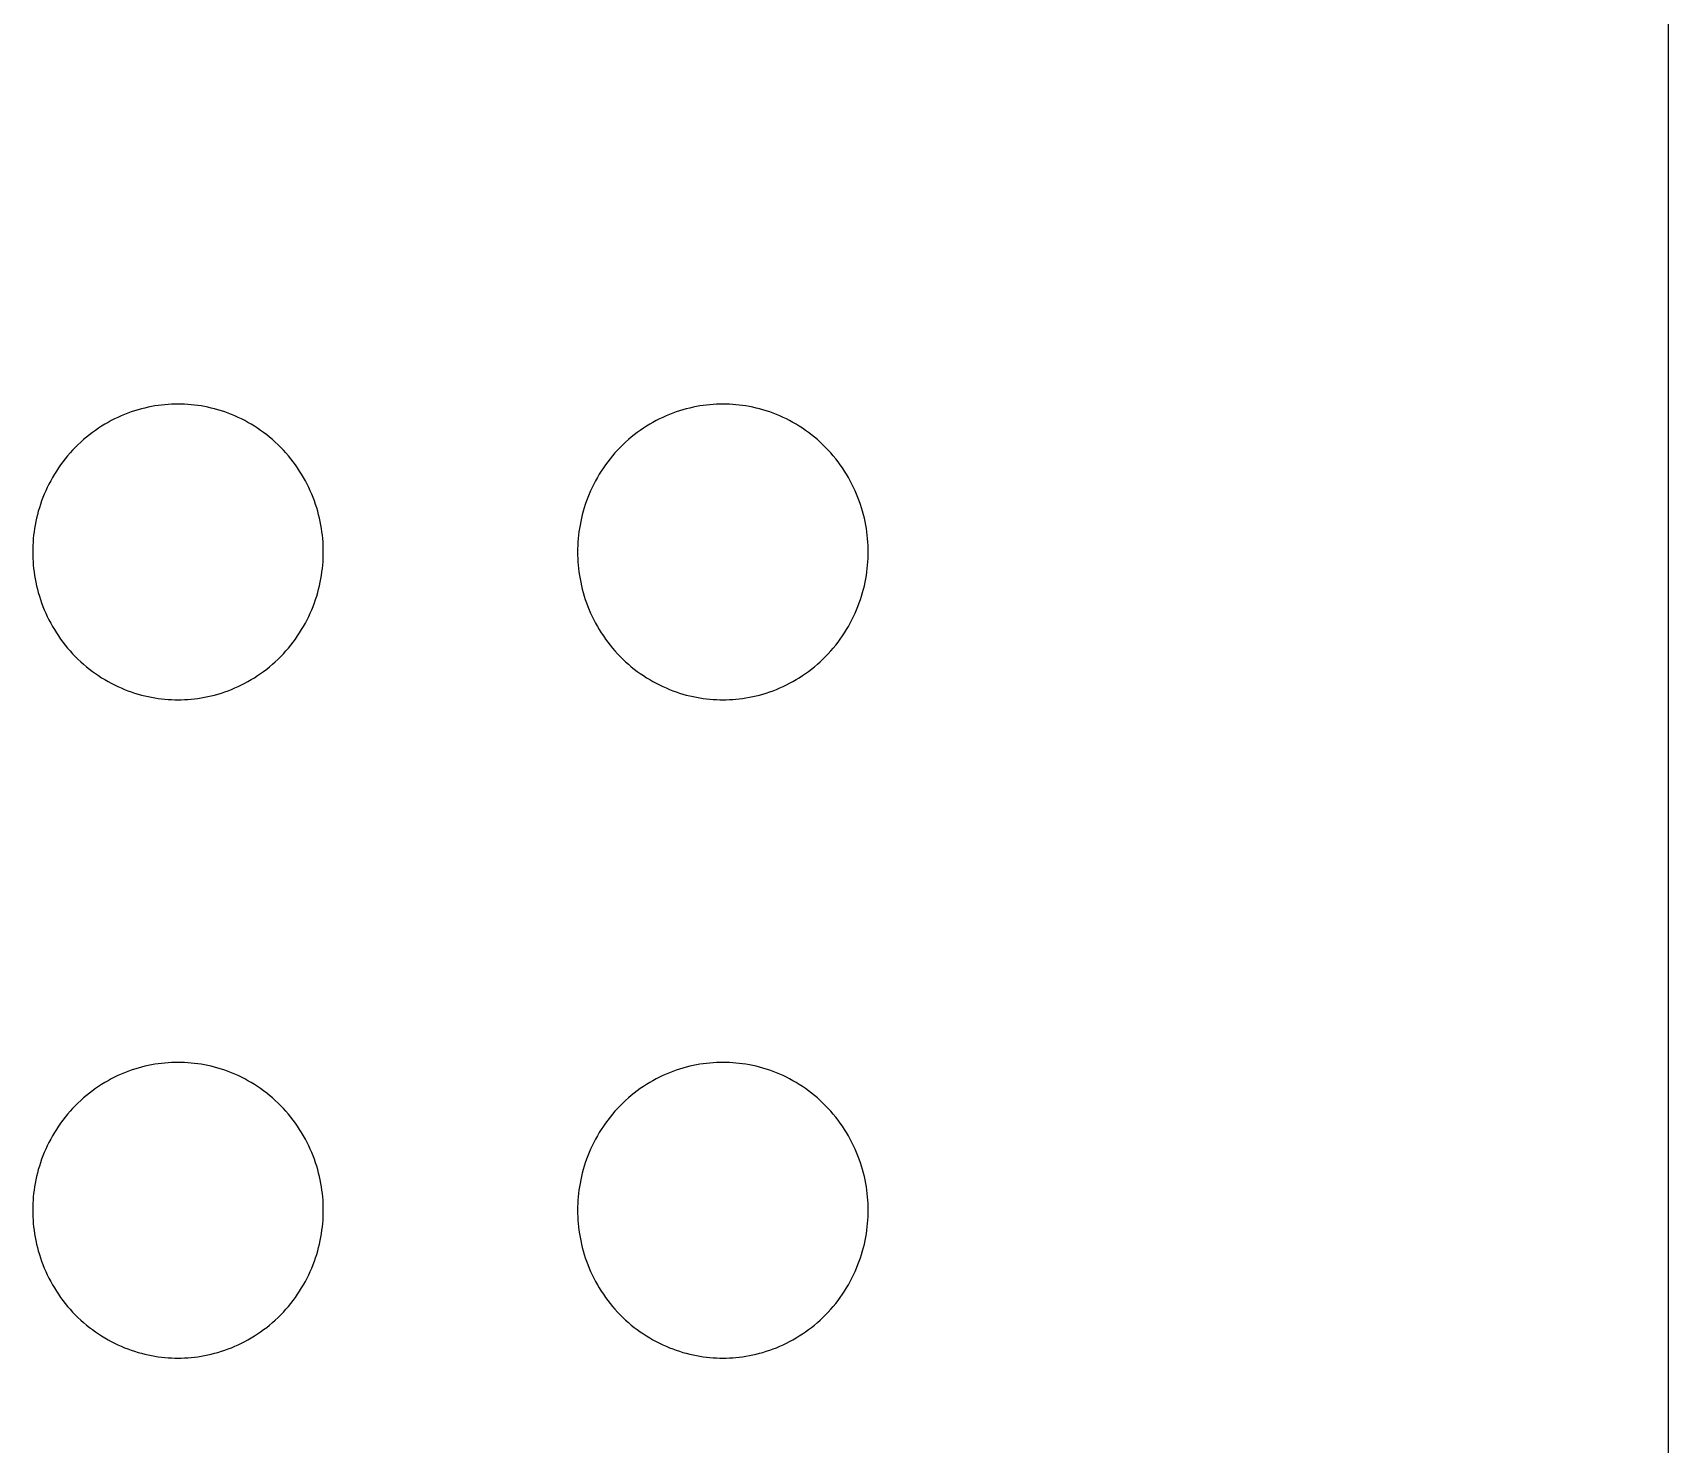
# Model space of a CAD drawing. Header units: millimetres. Extents: x 0 to 4030, y -54 to 2762.
# Drawn here: x 1823.92 to 1861.73, y 491.6 to 524.22 of the extents above; entities that cross this region are included whole.
import ezdxf

# ---------------------------------------------------------------- set-up
doc = ezdxf.new("R2010")
doc.units = ezdxf.units.MM
doc.header["$MEASUREMENT"] = 0
doc.layers.add('Utwórz2D linie widoczne', color=7, linetype='Continuous', true_color=0x000000)

msp = doc.modelspace()

# ---------------------------------------------------------------- linework, layer by layer
at = {"layer": 'Utwórz2D linie widoczne'}
for p, q in [((1861.725, 653.261), (1861.725, 435.178)), ((1826.827, 515.605), (1826.75, 515.593)), ((1826.904, 515.614), (1826.827, 515.605)), ((1826.981, 515.622), (1826.904, 515.614)), ((1827.058, 515.629), (1826.981, 515.622)), ((1827.133, 515.633), (1827.058, 515.629)), ((1827.208, 515.635), (1827.133, 515.633)), ((1827.283, 515.636), (1827.208, 515.635)), ((1827.358, 515.635), (1827.283, 515.636)), ((1827.433, 515.633), (1827.358, 515.635)), ((1827.508, 515.629), (1827.433, 515.633)), ((1827.585, 515.622), (1827.508, 515.629)), ((1827.662, 515.614), (1827.585, 515.622)), ((1827.739, 515.605), (1827.662, 515.614)), ((1827.816, 515.593), (1827.739, 515.605)), ((1839.42, 515.605), (1839.343, 515.593)), ((1839.498, 515.614), (1839.42, 515.605)), ((1839.574, 515.622), (1839.498, 515.614)), ((1839.651, 515.629), (1839.574, 515.622)), ((1839.726, 515.633), (1839.651, 515.629)), ((1839.802, 515.635), (1839.726, 515.633)), ((1839.876, 515.636), (1839.802, 515.635)), ((1839.951, 515.635), (1839.876, 515.636)), ((1840.026, 515.633), (1839.951, 515.635)), ((1840.102, 515.629), (1840.026, 515.633)), ((1840.178, 515.622), (1840.102, 515.629)), ((1840.255, 515.614), (1840.178, 515.622)), ((1840.332, 515.605), (1840.255, 515.614)), ((1840.409, 515.593), (1840.332, 515.605)), ((1825.741, 515.255), (1825.666, 515.214)), ((1825.816, 515.293), (1825.741, 515.255)), ((1825.893, 515.33), (1825.816, 515.293)), ((1825.97, 515.364), (1825.893, 515.33)), ((1826.047, 515.396), (1825.97, 515.364)), ((1826.125, 515.427), (1826.047, 515.396)), ((1826.203, 515.455), (1826.125, 515.427)), ((1826.281, 515.481), (1826.203, 515.455)), ((1826.359, 515.504), (1826.281, 515.481)), ((1826.437, 515.526), (1826.359, 515.504)), ((1826.516, 515.546), (1826.437, 515.526)), ((1826.594, 515.564), (1826.516, 515.546)), ((1826.672, 515.579), (1826.594, 515.564)), ((1826.75, 515.593), (1826.672, 515.579)), ((1827.894, 515.579), (1827.816, 515.593)), ((1827.972, 515.564), (1827.894, 515.579)), ((1828.05, 515.546), (1827.972, 515.564)), ((1828.129, 515.526), (1828.05, 515.546)), ((1828.207, 515.504), (1828.129, 515.526)), ((1828.285, 515.481), (1828.207, 515.504)), ((1828.363, 515.455), (1828.285, 515.481)), ((1828.441, 515.427), (1828.363, 515.455)), ((1828.519, 515.396), (1828.441, 515.427)), ((1828.596, 515.364), (1828.519, 515.396)), ((1828.673, 515.33), (1828.596, 515.364)), ((1828.75, 515.293), (1828.673, 515.33)), ((1828.825, 515.255), (1828.75, 515.293)), ((1828.9, 515.214), (1828.825, 515.255)), ((1838.334, 515.255), (1838.259, 515.214)), ((1838.409, 515.293), (1838.334, 515.255)), ((1838.486, 515.33), (1838.409, 515.293)), ((1838.563, 515.364), (1838.486, 515.33)), ((1838.64, 515.396), (1838.563, 515.364)), ((1838.718, 515.427), (1838.64, 515.396)), ((1838.796, 515.455), (1838.718, 515.427)), ((1838.874, 515.481), (1838.796, 515.455)), ((1838.952, 515.504), (1838.874, 515.481)), ((1839.03, 515.526), (1838.952, 515.504)), ((1839.109, 515.546), (1839.03, 515.526)), ((1839.187, 515.564), (1839.109, 515.546)), ((1839.265, 515.579), (1839.187, 515.564)), ((1839.343, 515.593), (1839.265, 515.579)), ((1840.487, 515.579), (1840.409, 515.593)), ((1840.565, 515.564), (1840.487, 515.579)), ((1840.643, 515.546), (1840.565, 515.564)), ((1840.722, 515.526), (1840.643, 515.546)), ((1840.8, 515.504), (1840.722, 515.526)), ((1840.878, 515.481), (1840.8, 515.504)), ((1840.957, 515.455), (1840.878, 515.481)), ((1841.035, 515.427), (1840.957, 515.455)), ((1841.112, 515.396), (1841.035, 515.427)), ((1841.19, 515.364), (1841.112, 515.396)), ((1841.266, 515.33), (1841.19, 515.364)), ((1841.343, 515.293), (1841.266, 515.33)), ((1841.418, 515.255), (1841.343, 515.293)), ((1841.494, 515.214), (1841.418, 515.255)), ((1825.166, 514.872), (1825.1, 514.816)), ((1825.234, 514.927), (1825.166, 514.872)), ((1825.304, 514.98), (1825.234, 514.927)), ((1825.374, 515.03), (1825.304, 514.98)), ((1825.445, 515.079), (1825.374, 515.03)), ((1825.518, 515.126), (1825.445, 515.079)), ((1825.591, 515.171), (1825.518, 515.126)), ((1825.666, 515.214), (1825.591, 515.171)), ((1828.975, 515.171), (1828.9, 515.214)), ((1829.048, 515.126), (1828.975, 515.171)), ((1829.121, 515.079), (1829.048, 515.126)), ((1829.192, 515.03), (1829.121, 515.079)), ((1829.262, 514.98), (1829.192, 515.03)), ((1829.332, 514.927), (1829.262, 514.98)), ((1829.4, 514.872), (1829.332, 514.927)), ((1829.466, 514.816), (1829.4, 514.872)), ((1837.759, 514.872), (1837.693, 514.816)), ((1837.827, 514.927), (1837.759, 514.872)), ((1837.897, 514.98), (1837.827, 514.927)), ((1837.967, 515.03), (1837.897, 514.98)), ((1838.038, 515.079), (1837.967, 515.03)), ((1838.111, 515.126), (1838.038, 515.079)), ((1838.184, 515.171), (1838.111, 515.126)), ((1838.259, 515.214), (1838.184, 515.171)), ((1841.568, 515.171), (1841.494, 515.214)), ((1841.641, 515.126), (1841.568, 515.171)), ((1841.714, 515.079), (1841.641, 515.126)), ((1841.785, 515.03), (1841.714, 515.079)), ((1841.856, 514.98), (1841.785, 515.03)), ((1841.925, 514.927), (1841.856, 514.98)), ((1841.993, 514.872), (1841.925, 514.927)), ((1842.059, 514.816), (1841.993, 514.872)), ((1824.789, 514.507), (1824.731, 514.441)), ((1824.848, 514.572), (1824.789, 514.507)), ((1824.908, 514.636), (1824.848, 514.572)), ((1824.971, 514.697), (1824.908, 514.636)), ((1825.034, 514.757), (1824.971, 514.697)), ((1825.1, 514.816), (1825.034, 514.757)), ((1829.532, 514.757), (1829.466, 514.816)), ((1829.595, 514.697), (1829.532, 514.757)), ((1829.658, 514.636), (1829.595, 514.697)), ((1829.718, 514.572), (1829.658, 514.636)), ((1829.777, 514.507), (1829.718, 514.572)), ((1829.835, 514.441), (1829.777, 514.507)), ((1837.382, 514.507), (1837.325, 514.441)), ((1837.441, 514.572), (1837.382, 514.507)), ((1837.502, 514.636), (1837.441, 514.572)), ((1837.564, 514.697), (1837.502, 514.636)), ((1837.628, 514.757), (1837.564, 514.697)), ((1837.693, 514.816), (1837.628, 514.757)), ((1842.125, 514.757), (1842.059, 514.816)), ((1842.188, 514.697), (1842.125, 514.757)), ((1842.251, 514.636), (1842.188, 514.697)), ((1842.311, 514.572), (1842.251, 514.636)), ((1842.37, 514.507), (1842.311, 514.572)), ((1842.428, 514.441), (1842.37, 514.507)), ((1824.472, 514.089), (1824.426, 514.015)), ((1824.52, 514.162), (1824.472, 514.089)), ((1824.57, 514.234), (1824.52, 514.162)), ((1824.622, 514.304), (1824.57, 514.234)), ((1824.676, 514.373), (1824.622, 514.304)), ((1824.731, 514.441), (1824.676, 514.373)), ((1829.89, 514.373), (1829.835, 514.441)), ((1829.944, 514.304), (1829.89, 514.373)), ((1829.996, 514.234), (1829.944, 514.304)), ((1830.046, 514.162), (1829.996, 514.234)), ((1830.094, 514.089), (1830.046, 514.162)), ((1830.14, 514.015), (1830.094, 514.089)), ((1837.065, 514.089), (1837.019, 514.015)), ((1837.113, 514.162), (1837.065, 514.089)), ((1837.163, 514.234), (1837.113, 514.162)), ((1837.215, 514.304), (1837.163, 514.234)), ((1837.269, 514.373), (1837.215, 514.304)), ((1837.325, 514.441), (1837.269, 514.373)), ((1842.483, 514.373), (1842.428, 514.441)), ((1842.537, 514.304), (1842.483, 514.373)), ((1842.589, 514.234), (1842.537, 514.304)), ((1842.639, 514.162), (1842.589, 514.234)), ((1842.687, 514.089), (1842.639, 514.162)), ((1842.733, 514.015), (1842.687, 514.089)), ((1824.262, 513.712), (1824.226, 513.634)), ((1824.3, 513.789), (1824.262, 513.712)), ((1824.34, 513.865), (1824.3, 513.789)), ((1824.382, 513.941), (1824.34, 513.865)), ((1824.426, 514.015), (1824.382, 513.941)), ((1830.184, 513.941), (1830.14, 514.015)), ((1830.226, 513.865), (1830.184, 513.941)), ((1830.266, 513.789), (1830.226, 513.865)), ((1830.304, 513.712), (1830.266, 513.789)), ((1830.34, 513.634), (1830.304, 513.712)), ((1836.855, 513.712), (1836.819, 513.634)), ((1836.893, 513.789), (1836.855, 513.712)), ((1836.933, 513.865), (1836.893, 513.789)), ((1836.975, 513.941), (1836.933, 513.865)), ((1837.019, 514.015), (1836.975, 513.941)), ((1842.777, 513.941), (1842.733, 514.015)), ((1842.819, 513.865), (1842.777, 513.941)), ((1842.859, 513.789), (1842.819, 513.865)), ((1842.897, 513.712), (1842.859, 513.789)), ((1842.933, 513.634), (1842.897, 513.712)), ((1824.131, 513.398), (1824.103, 513.319)), ((1824.161, 513.477), (1824.131, 513.398)), ((1824.192, 513.556), (1824.161, 513.477)), ((1824.226, 513.634), (1824.192, 513.556)), ((1830.374, 513.556), (1830.34, 513.634)), ((1830.405, 513.477), (1830.374, 513.556)), ((1830.435, 513.398), (1830.405, 513.477)), ((1830.463, 513.319), (1830.435, 513.398)), ((1836.724, 513.398), (1836.696, 513.319)), ((1836.754, 513.477), (1836.724, 513.398)), ((1836.785, 513.556), (1836.754, 513.477)), ((1836.819, 513.634), (1836.785, 513.556)), ((1842.967, 513.556), (1842.933, 513.634)), ((1842.998, 513.477), (1842.967, 513.556)), ((1843.028, 513.398), (1842.998, 513.477)), ((1843.056, 513.319), (1843.028, 513.398)), ((1824.014, 513), (1823.996, 512.921)), ((1824.033, 513.08), (1824.014, 513)), ((1824.054, 513.16), (1824.033, 513.08)), ((1824.078, 513.239), (1824.054, 513.16)), ((1824.103, 513.319), (1824.078, 513.239)), ((1830.488, 513.239), (1830.463, 513.319)), ((1830.512, 513.16), (1830.488, 513.239)), ((1830.533, 513.08), (1830.512, 513.16)), ((1830.552, 513), (1830.533, 513.08)), ((1830.57, 512.921), (1830.552, 513)), ((1836.607, 513), (1836.589, 512.921)), ((1836.626, 513.08), (1836.607, 513)), ((1836.648, 513.16), (1836.626, 513.08)), ((1836.671, 513.239), (1836.648, 513.16)), ((1836.696, 513.319), (1836.671, 513.239)), ((1843.081, 513.239), (1843.056, 513.319)), ((1843.105, 513.16), (1843.081, 513.239)), ((1843.126, 513.08), (1843.105, 513.16)), ((1843.145, 513), (1843.126, 513.08)), ((1843.163, 512.921), (1843.145, 513)), ((1823.946, 512.605), (1823.938, 512.527)), ((1823.956, 512.683), (1823.946, 512.605)), ((1823.967, 512.762), (1823.956, 512.683)), ((1823.981, 512.841), (1823.967, 512.762)), ((1823.996, 512.921), (1823.981, 512.841)), ((1830.585, 512.841), (1830.57, 512.921)), ((1830.599, 512.762), (1830.585, 512.841)), ((1830.61, 512.683), (1830.599, 512.762)), ((1830.62, 512.605), (1830.61, 512.683)), ((1830.628, 512.527), (1830.62, 512.605)), ((1836.539, 512.605), (1836.532, 512.527)), ((1836.549, 512.683), (1836.539, 512.605)), ((1836.561, 512.762), (1836.549, 512.683)), ((1836.574, 512.841), (1836.561, 512.762)), ((1836.589, 512.921), (1836.574, 512.841)), ((1843.178, 512.841), (1843.163, 512.921)), ((1843.192, 512.762), (1843.178, 512.841)), ((1843.203, 512.683), (1843.192, 512.762)), ((1843.213, 512.605), (1843.203, 512.683)), ((1843.221, 512.527), (1843.213, 512.605)), ((1823.926, 512.295), (1823.925, 512.22)), ((1823.925, 512.22), (1823.926, 512.144)), ((1823.928, 512.372), (1823.926, 512.295)), ((1823.932, 512.449), (1823.928, 512.372)), ((1823.938, 512.527), (1823.932, 512.449)), ((1830.634, 512.449), (1830.628, 512.527)), ((1830.638, 512.372), (1830.634, 512.449)), ((1830.64, 512.295), (1830.638, 512.372)), ((1830.641, 512.22), (1830.64, 512.295)), ((1830.64, 512.144), (1830.641, 512.22)), ((1836.519, 512.295), (1836.518, 512.22)), ((1836.518, 512.22), (1836.519, 512.144)), ((1836.521, 512.372), (1836.519, 512.295)), ((1836.526, 512.449), (1836.521, 512.372)), ((1836.532, 512.527), (1836.526, 512.449)), ((1843.227, 512.449), (1843.221, 512.527)), ((1843.231, 512.372), (1843.227, 512.449)), ((1843.233, 512.295), (1843.231, 512.372)), ((1843.234, 512.22), (1843.233, 512.295)), ((1843.233, 512.144), (1843.234, 512.22)), ((1823.926, 512.144), (1823.928, 512.067)), ((1823.928, 512.067), (1823.932, 511.99)), ((1823.932, 511.99), (1823.938, 511.913)), ((1823.938, 511.913), (1823.946, 511.835)), ((1823.946, 511.835), (1823.956, 511.756)), ((1830.61, 511.756), (1830.62, 511.835)), ((1830.62, 511.835), (1830.628, 511.913)), ((1830.628, 511.913), (1830.634, 511.99)), ((1830.634, 511.99), (1830.638, 512.067)), ((1830.638, 512.067), (1830.64, 512.144)), ((1836.519, 512.144), (1836.521, 512.067)), ((1836.521, 512.067), (1836.526, 511.99)), ((1836.526, 511.99), (1836.532, 511.913)), ((1836.532, 511.913), (1836.539, 511.835)), ((1836.539, 511.835), (1836.549, 511.756)), ((1843.203, 511.756), (1843.213, 511.835)), ((1843.213, 511.835), (1843.221, 511.913)), ((1843.221, 511.913), (1843.227, 511.99)), ((1843.227, 511.99), (1843.231, 512.067)), ((1843.231, 512.067), (1843.233, 512.144)), ((1823.956, 511.756), (1823.967, 511.677)), ((1823.967, 511.677), (1823.981, 511.598)), ((1823.981, 511.598), (1823.996, 511.519)), ((1823.996, 511.519), (1824.014, 511.439)), ((1824.014, 511.439), (1824.033, 511.359)), ((1830.533, 511.359), (1830.552, 511.439)), ((1830.552, 511.439), (1830.57, 511.519)), ((1830.57, 511.519), (1830.585, 511.598)), ((1830.585, 511.598), (1830.599, 511.677)), ((1830.599, 511.677), (1830.61, 511.756)), ((1836.549, 511.756), (1836.561, 511.677)), ((1836.561, 511.677), (1836.574, 511.598)), ((1836.574, 511.598), (1836.589, 511.519)), ((1836.589, 511.519), (1836.607, 511.439)), ((1836.607, 511.439), (1836.626, 511.359)), ((1843.126, 511.359), (1843.145, 511.439)), ((1843.145, 511.439), (1843.163, 511.519)), ((1843.163, 511.519), (1843.178, 511.598)), ((1843.178, 511.598), (1843.192, 511.677)), ((1843.192, 511.677), (1843.203, 511.756)), ((1824.033, 511.359), (1824.054, 511.28)), ((1824.054, 511.28), (1824.078, 511.2)), ((1824.078, 511.2), (1824.103, 511.12)), ((1824.103, 511.12), (1824.131, 511.041)), ((1830.435, 511.041), (1830.463, 511.12)), ((1830.463, 511.12), (1830.488, 511.2)), ((1830.488, 511.2), (1830.512, 511.28)), ((1830.512, 511.28), (1830.533, 511.359)), ((1836.626, 511.359), (1836.648, 511.28)), ((1836.648, 511.28), (1836.671, 511.2)), ((1836.671, 511.2), (1836.696, 511.12)), ((1836.696, 511.12), (1836.724, 511.041)), ((1843.028, 511.041), (1843.056, 511.12)), ((1843.056, 511.12), (1843.081, 511.2)), ((1843.081, 511.2), (1843.105, 511.28)), ((1843.105, 511.28), (1843.126, 511.359)), ((1824.131, 511.041), (1824.161, 510.962)), ((1824.161, 510.962), (1824.192, 510.883)), ((1824.192, 510.883), (1824.226, 510.805)), ((1824.226, 510.805), (1824.262, 510.727)), ((1824.262, 510.727), (1824.3, 510.65)), ((1830.266, 510.65), (1830.304, 510.727)), ((1830.304, 510.727), (1830.34, 510.805)), ((1830.34, 510.805), (1830.374, 510.883)), ((1830.374, 510.883), (1830.405, 510.962)), ((1830.405, 510.962), (1830.435, 511.041)), ((1836.724, 511.041), (1836.754, 510.962)), ((1836.754, 510.962), (1836.785, 510.883)), ((1836.785, 510.883), (1836.819, 510.805)), ((1836.819, 510.805), (1836.855, 510.727)), ((1836.855, 510.727), (1836.893, 510.65)), ((1842.859, 510.65), (1842.897, 510.727)), ((1842.897, 510.727), (1842.933, 510.805)), ((1842.933, 510.805), (1842.967, 510.883)), ((1842.967, 510.883), (1842.998, 510.962)), ((1842.998, 510.962), (1843.028, 511.041)), ((1824.3, 510.65), (1824.34, 510.574)), ((1824.34, 510.574), (1824.382, 510.498)), ((1824.382, 510.498), (1824.426, 510.424)), ((1824.426, 510.424), (1824.472, 510.35)), ((1824.472, 510.35), (1824.52, 510.277)), ((1830.046, 510.277), (1830.094, 510.35)), ((1830.094, 510.35), (1830.14, 510.424)), ((1830.14, 510.424), (1830.184, 510.498)), ((1830.184, 510.498), (1830.226, 510.574)), ((1830.226, 510.574), (1830.266, 510.65)), ((1836.893, 510.65), (1836.933, 510.574)), ((1836.933, 510.574), (1836.975, 510.498)), ((1836.975, 510.498), (1837.019, 510.424)), ((1837.019, 510.424), (1837.065, 510.35)), ((1837.065, 510.35), (1837.113, 510.277)), ((1842.639, 510.277), (1842.687, 510.35)), ((1842.687, 510.35), (1842.733, 510.424)), ((1842.733, 510.424), (1842.777, 510.498)), ((1842.777, 510.498), (1842.819, 510.574)), ((1842.819, 510.574), (1842.859, 510.65)), ((1824.52, 510.277), (1824.57, 510.206)), ((1824.57, 510.206), (1824.622, 510.135)), ((1824.622, 510.135), (1824.676, 510.066)), ((1824.676, 510.066), (1824.731, 509.998)), ((1824.731, 509.998), (1824.789, 509.932)), ((1824.789, 509.932), (1824.848, 509.867)), ((1829.718, 509.867), (1829.777, 509.932)), ((1829.777, 509.932), (1829.835, 509.998)), ((1829.835, 509.998), (1829.89, 510.066)), ((1829.89, 510.066), (1829.944, 510.135)), ((1829.944, 510.135), (1829.996, 510.206)), ((1829.996, 510.206), (1830.046, 510.277)), ((1837.113, 510.277), (1837.163, 510.206)), ((1837.163, 510.206), (1837.215, 510.135)), ((1837.215, 510.135), (1837.269, 510.066)), ((1837.269, 510.066), (1837.325, 509.998)), ((1837.325, 509.998), (1837.382, 509.932)), ((1837.382, 509.932), (1837.441, 509.867)), ((1842.311, 509.867), (1842.37, 509.932)), ((1842.37, 509.932), (1842.428, 509.998)), ((1842.428, 509.998), (1842.483, 510.066)), ((1842.483, 510.066), (1842.537, 510.135)), ((1842.537, 510.135), (1842.589, 510.206)), ((1842.589, 510.206), (1842.639, 510.277)), ((1824.848, 509.867), (1824.908, 509.804)), ((1824.908, 509.804), (1824.971, 509.742)), ((1824.971, 509.742), (1825.034, 509.682)), ((1825.034, 509.682), (1825.1, 509.624)), ((1825.1, 509.624), (1825.166, 509.567)), ((1825.166, 509.567), (1825.234, 509.512)), ((1829.332, 509.512), (1829.4, 509.567)), ((1829.4, 509.567), (1829.466, 509.624)), ((1829.466, 509.624), (1829.532, 509.682)), ((1829.532, 509.682), (1829.595, 509.742)), ((1829.595, 509.742), (1829.658, 509.804)), ((1829.658, 509.804), (1829.718, 509.867)), ((1837.441, 509.867), (1837.502, 509.804)), ((1837.502, 509.804), (1837.564, 509.742)), ((1837.564, 509.742), (1837.628, 509.682)), ((1837.628, 509.682), (1837.693, 509.624)), ((1837.693, 509.624), (1837.759, 509.567)), ((1837.759, 509.567), (1837.827, 509.512)), ((1841.925, 509.512), (1841.993, 509.567)), ((1841.993, 509.567), (1842.059, 509.624)), ((1842.059, 509.624), (1842.125, 509.682)), ((1842.125, 509.682), (1842.188, 509.742)), ((1842.188, 509.742), (1842.251, 509.804)), ((1842.251, 509.804), (1842.311, 509.867)), ((1825.234, 509.512), (1825.304, 509.46)), ((1825.304, 509.46), (1825.374, 509.409)), ((1825.374, 509.409), (1825.445, 509.36)), ((1825.445, 509.36), (1825.518, 509.313)), ((1825.518, 509.313), (1825.591, 509.268)), ((1825.591, 509.268), (1825.666, 509.225)), ((1825.666, 509.225), (1825.741, 509.185)), ((1825.741, 509.185), (1825.816, 509.146)), ((1828.75, 509.146), (1828.825, 509.185)), ((1828.825, 509.185), (1828.9, 509.225)), ((1828.9, 509.225), (1828.975, 509.268)), ((1828.975, 509.268), (1829.048, 509.313)), ((1829.048, 509.313), (1829.121, 509.36)), ((1829.121, 509.36), (1829.192, 509.409)), ((1829.192, 509.409), (1829.262, 509.46)), ((1829.262, 509.46), (1829.332, 509.512)), ((1837.827, 509.512), (1837.897, 509.46)), ((1837.897, 509.46), (1837.967, 509.409)), ((1837.967, 509.409), (1838.038, 509.36)), ((1838.038, 509.36), (1838.111, 509.313)), ((1838.111, 509.313), (1838.184, 509.268)), ((1838.184, 509.268), (1838.259, 509.225)), ((1838.259, 509.225), (1838.334, 509.185)), ((1838.334, 509.185), (1838.409, 509.146)), ((1841.343, 509.146), (1841.418, 509.185)), ((1841.418, 509.185), (1841.494, 509.225)), ((1841.494, 509.225), (1841.568, 509.268)), ((1841.568, 509.268), (1841.641, 509.313)), ((1841.641, 509.313), (1841.714, 509.36)), ((1841.714, 509.36), (1841.785, 509.409)), ((1841.785, 509.409), (1841.856, 509.46)), ((1841.856, 509.46), (1841.925, 509.512)), ((1825.816, 509.146), (1825.893, 509.11)), ((1825.893, 509.11), (1825.97, 509.075)), ((1825.97, 509.075), (1826.047, 509.043)), ((1826.047, 509.043), (1826.125, 509.013)), ((1826.125, 509.013), (1826.203, 508.985)), ((1826.203, 508.985), (1826.281, 508.959)), ((1826.281, 508.959), (1826.359, 508.935)), ((1826.359, 508.935), (1826.437, 508.913)), ((1826.437, 508.913), (1826.516, 508.893)), ((1826.516, 508.893), (1826.594, 508.876)), ((1826.594, 508.876), (1826.672, 508.86)), ((1826.672, 508.86), (1826.75, 508.846)), ((1826.75, 508.846), (1826.827, 508.835)), ((1826.827, 508.835), (1826.904, 508.825)), ((1826.904, 508.825), (1826.981, 508.817)), ((1826.981, 508.817), (1827.058, 508.811)), ((1827.058, 508.811), (1827.133, 508.806)), ((1827.133, 508.806), (1827.208, 508.804)), ((1827.208, 508.804), (1827.283, 508.803)), ((1827.283, 508.803), (1827.358, 508.804)), ((1827.358, 508.804), (1827.433, 508.806)), ((1827.433, 508.806), (1827.508, 508.811)), ((1827.508, 508.811), (1827.585, 508.817)), ((1827.585, 508.817), (1827.662, 508.825)), ((1827.662, 508.825), (1827.739, 508.835)), ((1827.739, 508.835), (1827.816, 508.846)), ((1827.816, 508.846), (1827.894, 508.86)), ((1827.894, 508.86), (1827.972, 508.876)), ((1827.972, 508.876), (1828.05, 508.893)), ((1828.05, 508.893), (1828.129, 508.913)), ((1828.129, 508.913), (1828.207, 508.935)), ((1828.207, 508.935), (1828.285, 508.959)), ((1828.285, 508.959), (1828.363, 508.985)), ((1828.363, 508.985), (1828.441, 509.013)), ((1828.441, 509.013), (1828.519, 509.043)), ((1828.519, 509.043), (1828.596, 509.075)), ((1828.596, 509.075), (1828.673, 509.11)), ((1828.673, 509.11), (1828.75, 509.146)), ((1838.409, 509.146), (1838.486, 509.11)), ((1838.486, 509.11), (1838.563, 509.075)), ((1838.563, 509.075), (1838.64, 509.043)), ((1838.64, 509.043), (1838.718, 509.013)), ((1838.718, 509.013), (1838.796, 508.985)), ((1838.796, 508.985), (1838.874, 508.959)), ((1838.874, 508.959), (1838.952, 508.935)), ((1838.952, 508.935), (1839.03, 508.913)), ((1839.03, 508.913), (1839.109, 508.893)), ((1839.109, 508.893), (1839.187, 508.876)), ((1839.187, 508.876), (1839.265, 508.86)), ((1839.265, 508.86), (1839.343, 508.846)), ((1839.343, 508.846), (1839.42, 508.835)), ((1839.42, 508.835), (1839.498, 508.825)), ((1839.498, 508.825), (1839.574, 508.817)), ((1839.574, 508.817), (1839.651, 508.811)), ((1839.651, 508.811), (1839.726, 508.806)), ((1839.726, 508.806), (1839.802, 508.804)), ((1839.802, 508.804), (1839.876, 508.803)), ((1839.876, 508.803), (1839.951, 508.804)), ((1839.951, 508.804), (1840.026, 508.806)), ((1840.026, 508.806), (1840.102, 508.811)), ((1840.102, 508.811), (1840.178, 508.817)), ((1840.178, 508.817), (1840.255, 508.825)), ((1840.255, 508.825), (1840.332, 508.835)), ((1840.332, 508.835), (1840.409, 508.846)), ((1840.409, 508.846), (1840.487, 508.86)), ((1840.487, 508.86), (1840.565, 508.876)), ((1840.565, 508.876), (1840.643, 508.893)), ((1840.643, 508.893), (1840.722, 508.913)), ((1840.722, 508.913), (1840.8, 508.935)), ((1840.8, 508.935), (1840.878, 508.959)), ((1840.878, 508.959), (1840.957, 508.985)), ((1840.957, 508.985), (1841.035, 509.013)), ((1841.035, 509.013), (1841.112, 509.043)), ((1841.112, 509.043), (1841.19, 509.075)), ((1841.19, 509.075), (1841.266, 509.11)), ((1841.266, 509.11), (1841.343, 509.146)), ((1825.893, 500.115), (1825.816, 500.078)), ((1825.97, 500.149), (1825.893, 500.115)), ((1826.047, 500.181), (1825.97, 500.149)), ((1826.125, 500.211), (1826.047, 500.181)), ((1826.203, 500.239), (1826.125, 500.211)), ((1826.281, 500.265), (1826.203, 500.239)), ((1826.359, 500.289), (1826.281, 500.265)), ((1826.437, 500.311), (1826.359, 500.289)), ((1826.516, 500.331), (1826.437, 500.311)), ((1826.594, 500.348), (1826.516, 500.331)), ((1826.672, 500.364), (1826.594, 500.348)), ((1826.75, 500.378), (1826.672, 500.364)), ((1826.827, 500.39), (1826.75, 500.378)), ((1826.904, 500.399), (1826.827, 500.39)), ((1826.981, 500.407), (1826.904, 500.399)), ((1827.058, 500.413), (1826.981, 500.407)), ((1827.133, 500.418), (1827.058, 500.413)), ((1827.208, 500.42), (1827.133, 500.418)), ((1827.283, 500.421), (1827.208, 500.42)), ((1827.358, 500.42), (1827.283, 500.421)), ((1827.433, 500.418), (1827.358, 500.42)), ((1827.508, 500.413), (1827.433, 500.418)), ((1827.585, 500.407), (1827.508, 500.413)), ((1827.662, 500.399), (1827.585, 500.407)), ((1827.739, 500.39), (1827.662, 500.399)), ((1827.816, 500.378), (1827.739, 500.39)), ((1827.894, 500.364), (1827.816, 500.378)), ((1827.972, 500.348), (1827.894, 500.364)), ((1828.05, 500.331), (1827.972, 500.348)), ((1828.129, 500.311), (1828.05, 500.331)), ((1828.207, 500.289), (1828.129, 500.311)), ((1828.285, 500.265), (1828.207, 500.289)), ((1828.363, 500.239), (1828.285, 500.265)), ((1828.441, 500.211), (1828.363, 500.239)), ((1828.519, 500.181), (1828.441, 500.211)), ((1828.596, 500.149), (1828.519, 500.181)), ((1828.673, 500.115), (1828.596, 500.149)), ((1828.75, 500.078), (1828.673, 500.115)), ((1838.486, 500.115), (1838.409, 500.078)), ((1838.563, 500.149), (1838.486, 500.115)), ((1838.64, 500.181), (1838.563, 500.149)), ((1838.718, 500.211), (1838.64, 500.181)), ((1838.796, 500.239), (1838.718, 500.211)), ((1838.874, 500.265), (1838.796, 500.239)), ((1838.952, 500.289), (1838.874, 500.265)), ((1839.03, 500.311), (1838.952, 500.289)), ((1839.109, 500.331), (1839.03, 500.311)), ((1839.187, 500.348), (1839.109, 500.331)), ((1839.265, 500.364), (1839.187, 500.348)), ((1839.343, 500.378), (1839.265, 500.364)), ((1839.42, 500.39), (1839.343, 500.378)), ((1839.498, 500.399), (1839.42, 500.39)), ((1839.574, 500.407), (1839.498, 500.399)), ((1839.651, 500.413), (1839.574, 500.407)), ((1839.726, 500.418), (1839.651, 500.413)), ((1839.802, 500.42), (1839.726, 500.418)), ((1839.876, 500.421), (1839.802, 500.42)), ((1839.951, 500.42), (1839.876, 500.421)), ((1840.026, 500.418), (1839.951, 500.42)), ((1840.102, 500.413), (1840.026, 500.418)), ((1840.178, 500.407), (1840.102, 500.413)), ((1840.255, 500.399), (1840.178, 500.407)), ((1840.332, 500.39), (1840.255, 500.399)), ((1840.409, 500.378), (1840.332, 500.39)), ((1840.487, 500.364), (1840.409, 500.378)), ((1840.565, 500.348), (1840.487, 500.364)), ((1840.643, 500.331), (1840.565, 500.348)), ((1840.722, 500.311), (1840.643, 500.331)), ((1840.8, 500.289), (1840.722, 500.311)), ((1840.878, 500.265), (1840.8, 500.289)), ((1840.957, 500.239), (1840.878, 500.265)), ((1841.035, 500.211), (1840.957, 500.239)), ((1841.112, 500.181), (1841.035, 500.211)), ((1841.19, 500.149), (1841.112, 500.181)), ((1841.266, 500.115), (1841.19, 500.149)), ((1841.343, 500.078), (1841.266, 500.115)), ((1825.304, 499.764), (1825.234, 499.712)), ((1825.374, 499.815), (1825.304, 499.764)), ((1825.445, 499.864), (1825.374, 499.815)), ((1825.518, 499.911), (1825.445, 499.864)), ((1825.591, 499.956), (1825.518, 499.911)), ((1825.666, 499.999), (1825.591, 499.956)), ((1825.741, 500.039), (1825.666, 499.999)), ((1825.816, 500.078), (1825.741, 500.039)), ((1828.825, 500.039), (1828.75, 500.078)), ((1828.9, 499.999), (1828.825, 500.039)), ((1828.975, 499.956), (1828.9, 499.999)), ((1829.048, 499.911), (1828.975, 499.956)), ((1829.121, 499.864), (1829.048, 499.911)), ((1829.192, 499.815), (1829.121, 499.864)), ((1829.262, 499.764), (1829.192, 499.815)), ((1829.332, 499.712), (1829.262, 499.764)), ((1837.897, 499.764), (1837.827, 499.712)), ((1837.967, 499.815), (1837.897, 499.764)), ((1838.038, 499.864), (1837.967, 499.815)), ((1838.111, 499.911), (1838.038, 499.864)), ((1838.184, 499.956), (1838.111, 499.911)), ((1838.259, 499.999), (1838.184, 499.956)), ((1838.334, 500.039), (1838.259, 499.999)), ((1838.409, 500.078), (1838.334, 500.039)), ((1841.418, 500.039), (1841.343, 500.078)), ((1841.494, 499.999), (1841.418, 500.039)), ((1841.568, 499.956), (1841.494, 499.999)), ((1841.641, 499.911), (1841.568, 499.956)), ((1841.714, 499.864), (1841.641, 499.911)), ((1841.785, 499.815), (1841.714, 499.864)), ((1841.856, 499.764), (1841.785, 499.815)), ((1841.925, 499.712), (1841.856, 499.764)), ((1824.848, 499.357), (1824.789, 499.292)), ((1824.908, 499.42), (1824.848, 499.357)), ((1824.971, 499.482), (1824.908, 499.42)), ((1825.034, 499.542), (1824.971, 499.482)), ((1825.1, 499.601), (1825.034, 499.542)), ((1825.166, 499.657), (1825.1, 499.601)), ((1825.234, 499.712), (1825.166, 499.657)), ((1829.4, 499.657), (1829.332, 499.712)), ((1829.466, 499.601), (1829.4, 499.657)), ((1829.532, 499.542), (1829.466, 499.601)), ((1829.595, 499.482), (1829.532, 499.542)), ((1829.658, 499.42), (1829.595, 499.482)), ((1829.718, 499.357), (1829.658, 499.42)), ((1829.777, 499.292), (1829.718, 499.357)), ((1837.441, 499.357), (1837.382, 499.292)), ((1837.502, 499.42), (1837.441, 499.357)), ((1837.564, 499.482), (1837.502, 499.42)), ((1837.628, 499.542), (1837.564, 499.482)), ((1837.693, 499.601), (1837.628, 499.542)), ((1837.759, 499.657), (1837.693, 499.601)), ((1837.827, 499.712), (1837.759, 499.657)), ((1841.993, 499.657), (1841.925, 499.712)), ((1842.059, 499.601), (1841.993, 499.657)), ((1842.125, 499.542), (1842.059, 499.601)), ((1842.188, 499.482), (1842.125, 499.542)), ((1842.251, 499.42), (1842.188, 499.482)), ((1842.311, 499.357), (1842.251, 499.42)), ((1842.37, 499.292), (1842.311, 499.357)), ((1824.57, 499.018), (1824.52, 498.947)), ((1824.622, 499.089), (1824.57, 499.018)), ((1824.676, 499.158), (1824.622, 499.089)), ((1824.731, 499.226), (1824.676, 499.158)), ((1824.789, 499.292), (1824.731, 499.226)), ((1829.835, 499.226), (1829.777, 499.292)), ((1829.89, 499.158), (1829.835, 499.226)), ((1829.944, 499.089), (1829.89, 499.158)), ((1829.996, 499.018), (1829.944, 499.089)), ((1830.046, 498.947), (1829.996, 499.018)), ((1837.163, 499.018), (1837.113, 498.947)), ((1837.215, 499.089), (1837.163, 499.018)), ((1837.269, 499.158), (1837.215, 499.089)), ((1837.325, 499.226), (1837.269, 499.158)), ((1837.382, 499.292), (1837.325, 499.226)), ((1842.428, 499.226), (1842.37, 499.292)), ((1842.483, 499.158), (1842.428, 499.226)), ((1842.537, 499.089), (1842.483, 499.158)), ((1842.589, 499.018), (1842.537, 499.089)), ((1842.639, 498.947), (1842.589, 499.018)), ((1824.34, 498.65), (1824.3, 498.574)), ((1824.382, 498.726), (1824.34, 498.65)), ((1824.426, 498.8), (1824.382, 498.726)), ((1824.472, 498.874), (1824.426, 498.8)), ((1824.52, 498.947), (1824.472, 498.874)), ((1830.094, 498.874), (1830.046, 498.947)), ((1830.14, 498.8), (1830.094, 498.874)), ((1830.184, 498.726), (1830.14, 498.8)), ((1830.226, 498.65), (1830.184, 498.726)), ((1830.266, 498.574), (1830.226, 498.65)), ((1836.933, 498.65), (1836.893, 498.574)), ((1836.975, 498.726), (1836.933, 498.65)), ((1837.019, 498.8), (1836.975, 498.726)), ((1837.065, 498.874), (1837.019, 498.8)), ((1837.113, 498.947), (1837.065, 498.874)), ((1842.687, 498.874), (1842.639, 498.947)), ((1842.733, 498.8), (1842.687, 498.874)), ((1842.777, 498.726), (1842.733, 498.8)), ((1842.819, 498.65), (1842.777, 498.726)), ((1842.859, 498.574), (1842.819, 498.65)), ((1824.161, 498.262), (1824.131, 498.183)), ((1824.192, 498.341), (1824.161, 498.262)), ((1824.226, 498.419), (1824.192, 498.341)), ((1824.262, 498.497), (1824.226, 498.419)), ((1824.3, 498.574), (1824.262, 498.497)), ((1830.304, 498.497), (1830.266, 498.574)), ((1830.34, 498.419), (1830.304, 498.497)), ((1830.374, 498.341), (1830.34, 498.419)), ((1830.405, 498.262), (1830.374, 498.341)), ((1830.435, 498.183), (1830.405, 498.262)), ((1836.754, 498.262), (1836.724, 498.183)), ((1836.785, 498.341), (1836.754, 498.262)), ((1836.819, 498.419), (1836.785, 498.341)), ((1836.855, 498.497), (1836.819, 498.419)), ((1836.893, 498.574), (1836.855, 498.497)), ((1842.897, 498.497), (1842.859, 498.574)), ((1842.933, 498.419), (1842.897, 498.497)), ((1842.967, 498.341), (1842.933, 498.419)), ((1842.998, 498.262), (1842.967, 498.341)), ((1843.028, 498.183), (1842.998, 498.262)), ((1824.033, 497.865), (1824.014, 497.785)), ((1824.054, 497.945), (1824.033, 497.865)), ((1824.078, 498.024), (1824.054, 497.945)), ((1824.103, 498.104), (1824.078, 498.024)), ((1824.131, 498.183), (1824.103, 498.104)), ((1830.463, 498.104), (1830.435, 498.183)), ((1830.488, 498.024), (1830.463, 498.104)), ((1830.512, 497.945), (1830.488, 498.024)), ((1830.533, 497.865), (1830.512, 497.945)), ((1830.552, 497.785), (1830.533, 497.865)), ((1836.626, 497.865), (1836.607, 497.785)), ((1836.648, 497.945), (1836.626, 497.865)), ((1836.671, 498.024), (1836.648, 497.945)), ((1836.696, 498.104), (1836.671, 498.024)), ((1836.724, 498.183), (1836.696, 498.104)), ((1843.056, 498.104), (1843.028, 498.183)), ((1843.081, 498.024), (1843.056, 498.104)), ((1843.105, 497.945), (1843.081, 498.024)), ((1843.126, 497.865), (1843.105, 497.945)), ((1843.145, 497.785), (1843.126, 497.865)), ((1823.956, 497.468), (1823.946, 497.39)), ((1823.967, 497.547), (1823.956, 497.468)), ((1823.981, 497.626), (1823.967, 497.547)), ((1823.996, 497.706), (1823.981, 497.626)), ((1824.014, 497.785), (1823.996, 497.706)), ((1830.57, 497.706), (1830.552, 497.785)), ((1830.585, 497.626), (1830.57, 497.706)), ((1830.599, 497.547), (1830.585, 497.626)), ((1830.61, 497.468), (1830.599, 497.547)), ((1830.62, 497.39), (1830.61, 497.468)), ((1836.549, 497.468), (1836.539, 497.39)), ((1836.561, 497.547), (1836.549, 497.468)), ((1836.574, 497.626), (1836.561, 497.547)), ((1836.589, 497.706), (1836.574, 497.626)), ((1836.607, 497.785), (1836.589, 497.706)), ((1843.163, 497.706), (1843.145, 497.785)), ((1843.178, 497.626), (1843.163, 497.706)), ((1843.192, 497.547), (1843.178, 497.626)), ((1843.203, 497.468), (1843.192, 497.547)), ((1843.213, 497.39), (1843.203, 497.468)), ((1823.926, 497.08), (1823.925, 497.005)), ((1823.928, 497.157), (1823.926, 497.08)), ((1823.932, 497.234), (1823.928, 497.157)), ((1823.938, 497.312), (1823.932, 497.234)), ((1823.946, 497.39), (1823.938, 497.312)), ((1830.628, 497.312), (1830.62, 497.39)), ((1830.634, 497.234), (1830.628, 497.312)), ((1830.638, 497.157), (1830.634, 497.234)), ((1830.64, 497.08), (1830.638, 497.157)), ((1830.641, 497.005), (1830.64, 497.08)), ((1836.519, 497.08), (1836.518, 497.005)), ((1836.521, 497.157), (1836.519, 497.08)), ((1836.526, 497.234), (1836.521, 497.157)), ((1836.532, 497.312), (1836.526, 497.234)), ((1836.539, 497.39), (1836.532, 497.312)), ((1843.221, 497.312), (1843.213, 497.39)), ((1843.227, 497.234), (1843.221, 497.312)), ((1843.231, 497.157), (1843.227, 497.234)), ((1843.233, 497.08), (1843.231, 497.157)), ((1843.234, 497.005), (1843.233, 497.08)), ((1823.925, 497.005), (1823.926, 496.929)), ((1823.926, 496.929), (1823.928, 496.852)), ((1823.928, 496.852), (1823.932, 496.775)), ((1823.932, 496.775), (1823.938, 496.698)), ((1823.938, 496.698), (1823.946, 496.619)), ((1830.62, 496.619), (1830.628, 496.698)), ((1830.628, 496.698), (1830.634, 496.775)), ((1830.634, 496.775), (1830.638, 496.852)), ((1830.638, 496.852), (1830.64, 496.929)), ((1830.64, 496.929), (1830.641, 497.005)), ((1836.518, 497.005), (1836.519, 496.929)), ((1836.519, 496.929), (1836.521, 496.852)), ((1836.521, 496.852), (1836.526, 496.775)), ((1836.526, 496.775), (1836.532, 496.698)), ((1836.532, 496.698), (1836.539, 496.619)), ((1843.213, 496.619), (1843.221, 496.698)), ((1843.221, 496.698), (1843.227, 496.775)), ((1843.227, 496.775), (1843.231, 496.852)), ((1843.231, 496.852), (1843.233, 496.929)), ((1843.233, 496.929), (1843.234, 497.005)), ((1823.946, 496.619), (1823.956, 496.541)), ((1823.956, 496.541), (1823.967, 496.462)), ((1823.967, 496.462), (1823.981, 496.383)), ((1823.981, 496.383), (1823.996, 496.303)), ((1830.57, 496.303), (1830.585, 496.383)), ((1830.585, 496.383), (1830.599, 496.462)), ((1830.599, 496.462), (1830.61, 496.541)), ((1830.61, 496.541), (1830.62, 496.619)), ((1836.539, 496.619), (1836.549, 496.541)), ((1836.549, 496.541), (1836.561, 496.462)), ((1836.561, 496.462), (1836.574, 496.383)), ((1836.574, 496.383), (1836.589, 496.303)), ((1843.163, 496.303), (1843.178, 496.383)), ((1843.178, 496.383), (1843.192, 496.462)), ((1843.192, 496.462), (1843.203, 496.541)), ((1843.203, 496.541), (1843.213, 496.619)), ((1823.996, 496.303), (1824.014, 496.224)), ((1824.014, 496.224), (1824.033, 496.144)), ((1824.033, 496.144), (1824.054, 496.064)), ((1824.054, 496.064), (1824.078, 495.985)), ((1824.078, 495.985), (1824.103, 495.905)), ((1830.463, 495.905), (1830.488, 495.985)), ((1830.488, 495.985), (1830.512, 496.064)), ((1830.512, 496.064), (1830.533, 496.144)), ((1830.533, 496.144), (1830.552, 496.224)), ((1830.552, 496.224), (1830.57, 496.303)), ((1836.589, 496.303), (1836.607, 496.224)), ((1836.607, 496.224), (1836.626, 496.144)), ((1836.626, 496.144), (1836.648, 496.064)), ((1836.648, 496.064), (1836.671, 495.985)), ((1836.671, 495.985), (1836.696, 495.905)), ((1843.056, 495.905), (1843.081, 495.985)), ((1843.081, 495.985), (1843.105, 496.064)), ((1843.105, 496.064), (1843.126, 496.144)), ((1843.126, 496.144), (1843.145, 496.224)), ((1843.145, 496.224), (1843.163, 496.303)), ((1824.103, 495.905), (1824.131, 495.826)), ((1824.131, 495.826), (1824.161, 495.747)), ((1824.161, 495.747), (1824.192, 495.668)), ((1824.192, 495.668), (1824.226, 495.59)), ((1824.226, 495.59), (1824.262, 495.512)), ((1830.304, 495.512), (1830.34, 495.59)), ((1830.34, 495.59), (1830.374, 495.668)), ((1830.374, 495.668), (1830.405, 495.747)), ((1830.405, 495.747), (1830.435, 495.826)), ((1830.435, 495.826), (1830.463, 495.905)), ((1836.696, 495.905), (1836.724, 495.826)), ((1836.724, 495.826), (1836.754, 495.747)), ((1836.754, 495.747), (1836.785, 495.668)), ((1836.785, 495.668), (1836.819, 495.59)), ((1836.819, 495.59), (1836.855, 495.512)), ((1842.897, 495.512), (1842.933, 495.59)), ((1842.933, 495.59), (1842.967, 495.668)), ((1842.967, 495.668), (1842.998, 495.747)), ((1842.998, 495.747), (1843.028, 495.826)), ((1843.028, 495.826), (1843.056, 495.905)), ((1824.262, 495.512), (1824.3, 495.435)), ((1824.3, 495.435), (1824.34, 495.359)), ((1824.34, 495.359), (1824.382, 495.283)), ((1824.382, 495.283), (1824.426, 495.209)), ((1824.426, 495.209), (1824.472, 495.135)), ((1830.094, 495.135), (1830.14, 495.209)), ((1830.14, 495.209), (1830.184, 495.283)), ((1830.184, 495.283), (1830.226, 495.359)), ((1830.226, 495.359), (1830.266, 495.435)), ((1830.266, 495.435), (1830.304, 495.512)), ((1836.855, 495.512), (1836.893, 495.435)), ((1836.893, 495.435), (1836.933, 495.359)), ((1836.933, 495.359), (1836.975, 495.283)), ((1836.975, 495.283), (1837.019, 495.209)), ((1837.019, 495.209), (1837.065, 495.135)), ((1842.687, 495.135), (1842.733, 495.209)), ((1842.733, 495.209), (1842.777, 495.283)), ((1842.777, 495.283), (1842.819, 495.359)), ((1842.819, 495.359), (1842.859, 495.435)), ((1842.859, 495.435), (1842.897, 495.512)), ((1824.472, 495.135), (1824.52, 495.062)), ((1824.52, 495.062), (1824.57, 494.991)), ((1824.57, 494.991), (1824.622, 494.92)), ((1824.622, 494.92), (1824.676, 494.851)), ((1824.676, 494.851), (1824.731, 494.783)), ((1829.835, 494.783), (1829.89, 494.851)), ((1829.89, 494.851), (1829.944, 494.92)), ((1829.944, 494.92), (1829.996, 494.991)), ((1829.996, 494.991), (1830.046, 495.062)), ((1830.046, 495.062), (1830.094, 495.135)), ((1837.065, 495.135), (1837.113, 495.062)), ((1837.113, 495.062), (1837.163, 494.991)), ((1837.163, 494.991), (1837.215, 494.92)), ((1837.215, 494.92), (1837.269, 494.851)), ((1837.269, 494.851), (1837.325, 494.783)), ((1842.428, 494.783), (1842.483, 494.851)), ((1842.483, 494.851), (1842.537, 494.92)), ((1842.537, 494.92), (1842.589, 494.991)), ((1842.589, 494.991), (1842.639, 495.062)), ((1842.639, 495.062), (1842.687, 495.135)), ((1824.731, 494.783), (1824.789, 494.717)), ((1824.789, 494.717), (1824.848, 494.652)), ((1824.848, 494.652), (1824.908, 494.589)), ((1824.908, 494.589), (1824.971, 494.527)), ((1824.971, 494.527), (1825.034, 494.467)), ((1825.034, 494.467), (1825.1, 494.409)), ((1829.466, 494.409), (1829.532, 494.467)), ((1829.532, 494.467), (1829.595, 494.527)), ((1829.595, 494.527), (1829.658, 494.589)), ((1829.658, 494.589), (1829.718, 494.652)), ((1829.718, 494.652), (1829.777, 494.717)), ((1829.777, 494.717), (1829.835, 494.783)), ((1837.325, 494.783), (1837.382, 494.717)), ((1837.382, 494.717), (1837.441, 494.652)), ((1837.441, 494.652), (1837.502, 494.589)), ((1837.502, 494.589), (1837.564, 494.527)), ((1837.564, 494.527), (1837.628, 494.467)), ((1837.628, 494.467), (1837.693, 494.409)), ((1842.059, 494.409), (1842.125, 494.467)), ((1842.125, 494.467), (1842.188, 494.527)), ((1842.188, 494.527), (1842.251, 494.589)), ((1842.251, 494.589), (1842.311, 494.652)), ((1842.311, 494.652), (1842.37, 494.717)), ((1842.37, 494.717), (1842.428, 494.783)), ((1825.1, 494.409), (1825.166, 494.352)), ((1825.166, 494.352), (1825.234, 494.297)), ((1825.234, 494.297), (1825.304, 494.245)), ((1825.304, 494.245), (1825.374, 494.194)), ((1825.374, 494.194), (1825.445, 494.145)), ((1825.445, 494.145), (1825.518, 494.098)), ((1825.518, 494.098), (1825.591, 494.053)), ((1825.591, 494.053), (1825.666, 494.01)), ((1828.9, 494.01), (1828.975, 494.053)), ((1828.975, 494.053), (1829.048, 494.098)), ((1829.048, 494.098), (1829.121, 494.145)), ((1829.121, 494.145), (1829.192, 494.194)), ((1829.192, 494.194), (1829.262, 494.245)), ((1829.262, 494.245), (1829.332, 494.297)), ((1829.332, 494.297), (1829.4, 494.352)), ((1829.4, 494.352), (1829.466, 494.409)), ((1837.693, 494.409), (1837.759, 494.352)), ((1837.759, 494.352), (1837.827, 494.297)), ((1837.827, 494.297), (1837.897, 494.245)), ((1837.897, 494.245), (1837.967, 494.194)), ((1837.967, 494.194), (1838.038, 494.145)), ((1838.038, 494.145), (1838.111, 494.098)), ((1838.111, 494.098), (1838.184, 494.053)), ((1838.184, 494.053), (1838.259, 494.01)), ((1841.494, 494.01), (1841.568, 494.053)), ((1841.568, 494.053), (1841.641, 494.098)), ((1841.641, 494.098), (1841.714, 494.145)), ((1841.714, 494.145), (1841.785, 494.194)), ((1841.785, 494.194), (1841.856, 494.245)), ((1841.856, 494.245), (1841.925, 494.297)), ((1841.925, 494.297), (1841.993, 494.352)), ((1841.993, 494.352), (1842.059, 494.409)), ((1825.666, 494.01), (1825.741, 493.97)), ((1825.741, 493.97), (1825.816, 493.931)), ((1825.816, 493.931), (1825.893, 493.894)), ((1825.893, 493.894), (1825.97, 493.86)), ((1825.97, 493.86), (1826.047, 493.828)), ((1826.047, 493.828), (1826.125, 493.798)), ((1826.125, 493.798), (1826.203, 493.77)), ((1826.203, 493.77), (1826.281, 493.744)), ((1826.281, 493.744), (1826.359, 493.72)), ((1826.359, 493.72), (1826.437, 493.698)), ((1826.437, 493.698), (1826.516, 493.678)), ((1826.516, 493.678), (1826.594, 493.661)), ((1827.972, 493.661), (1828.05, 493.678)), ((1828.05, 493.678), (1828.129, 493.698)), ((1828.129, 493.698), (1828.207, 493.72)), ((1828.207, 493.72), (1828.285, 493.744)), ((1828.285, 493.744), (1828.363, 493.77)), ((1828.363, 493.77), (1828.441, 493.798)), ((1828.441, 493.798), (1828.519, 493.828)), ((1828.519, 493.828), (1828.596, 493.86)), ((1828.596, 493.86), (1828.673, 493.894)), ((1828.673, 493.894), (1828.75, 493.931)), ((1828.75, 493.931), (1828.825, 493.97)), ((1828.825, 493.97), (1828.9, 494.01)), ((1838.259, 494.01), (1838.334, 493.97)), ((1838.334, 493.97), (1838.409, 493.931)), ((1838.409, 493.931), (1838.486, 493.894)), ((1838.486, 493.894), (1838.563, 493.86)), ((1838.563, 493.86), (1838.64, 493.828)), ((1838.64, 493.828), (1838.718, 493.798)), ((1838.718, 493.798), (1838.796, 493.77)), ((1838.796, 493.77), (1838.874, 493.744)), ((1838.874, 493.744), (1838.952, 493.72)), ((1838.952, 493.72), (1839.03, 493.698)), ((1839.03, 493.698), (1839.109, 493.678)), ((1839.109, 493.678), (1839.187, 493.661)), ((1840.565, 493.661), (1840.643, 493.678)), ((1840.643, 493.678), (1840.722, 493.698)), ((1840.722, 493.698), (1840.8, 493.72)), ((1840.8, 493.72), (1840.878, 493.744)), ((1840.878, 493.744), (1840.957, 493.77)), ((1840.957, 493.77), (1841.035, 493.798)), ((1841.035, 493.798), (1841.112, 493.828)), ((1841.112, 493.828), (1841.19, 493.86)), ((1841.19, 493.86), (1841.266, 493.894)), ((1841.266, 493.894), (1841.343, 493.931)), ((1841.343, 493.931), (1841.418, 493.97)), ((1841.418, 493.97), (1841.494, 494.01)), ((1826.594, 493.661), (1826.672, 493.645)), ((1826.672, 493.645), (1826.75, 493.631)), ((1826.75, 493.631), (1826.827, 493.62)), ((1826.827, 493.62), (1826.904, 493.61)), ((1826.904, 493.61), (1826.981, 493.602)), ((1826.981, 493.602), (1827.058, 493.596)), ((1827.058, 493.596), (1827.133, 493.591)), ((1827.133, 493.591), (1827.208, 493.589)), ((1827.208, 493.589), (1827.283, 493.588)), ((1827.283, 493.588), (1827.358, 493.589)), ((1827.358, 493.589), (1827.433, 493.591)), ((1827.433, 493.591), (1827.508, 493.596)), ((1827.508, 493.596), (1827.585, 493.602)), ((1827.585, 493.602), (1827.662, 493.61)), ((1827.662, 493.61), (1827.739, 493.62)), ((1827.739, 493.62), (1827.816, 493.631)), ((1827.816, 493.631), (1827.894, 493.645)), ((1827.894, 493.645), (1827.972, 493.661)), ((1839.187, 493.661), (1839.265, 493.645)), ((1839.265, 493.645), (1839.343, 493.631)), ((1839.343, 493.631), (1839.42, 493.62)), ((1839.42, 493.62), (1839.498, 493.61)), ((1839.498, 493.61), (1839.574, 493.602)), ((1839.574, 493.602), (1839.651, 493.596)), ((1839.651, 493.596), (1839.726, 493.591)), ((1839.726, 493.591), (1839.802, 493.589)), ((1839.802, 493.589), (1839.876, 493.588)), ((1839.876, 493.588), (1839.951, 493.589)), ((1839.951, 493.589), (1840.026, 493.591)), ((1840.026, 493.591), (1840.102, 493.596)), ((1840.102, 493.596), (1840.178, 493.602)), ((1840.178, 493.602), (1840.255, 493.61)), ((1840.255, 493.61), (1840.332, 493.62)), ((1840.332, 493.62), (1840.409, 493.631)), ((1840.409, 493.631), (1840.487, 493.645)), ((1840.487, 493.645), (1840.565, 493.661))]:
    msp.add_line(p, q, dxfattribs=at)

doc.saveas('drawing.dxf')
